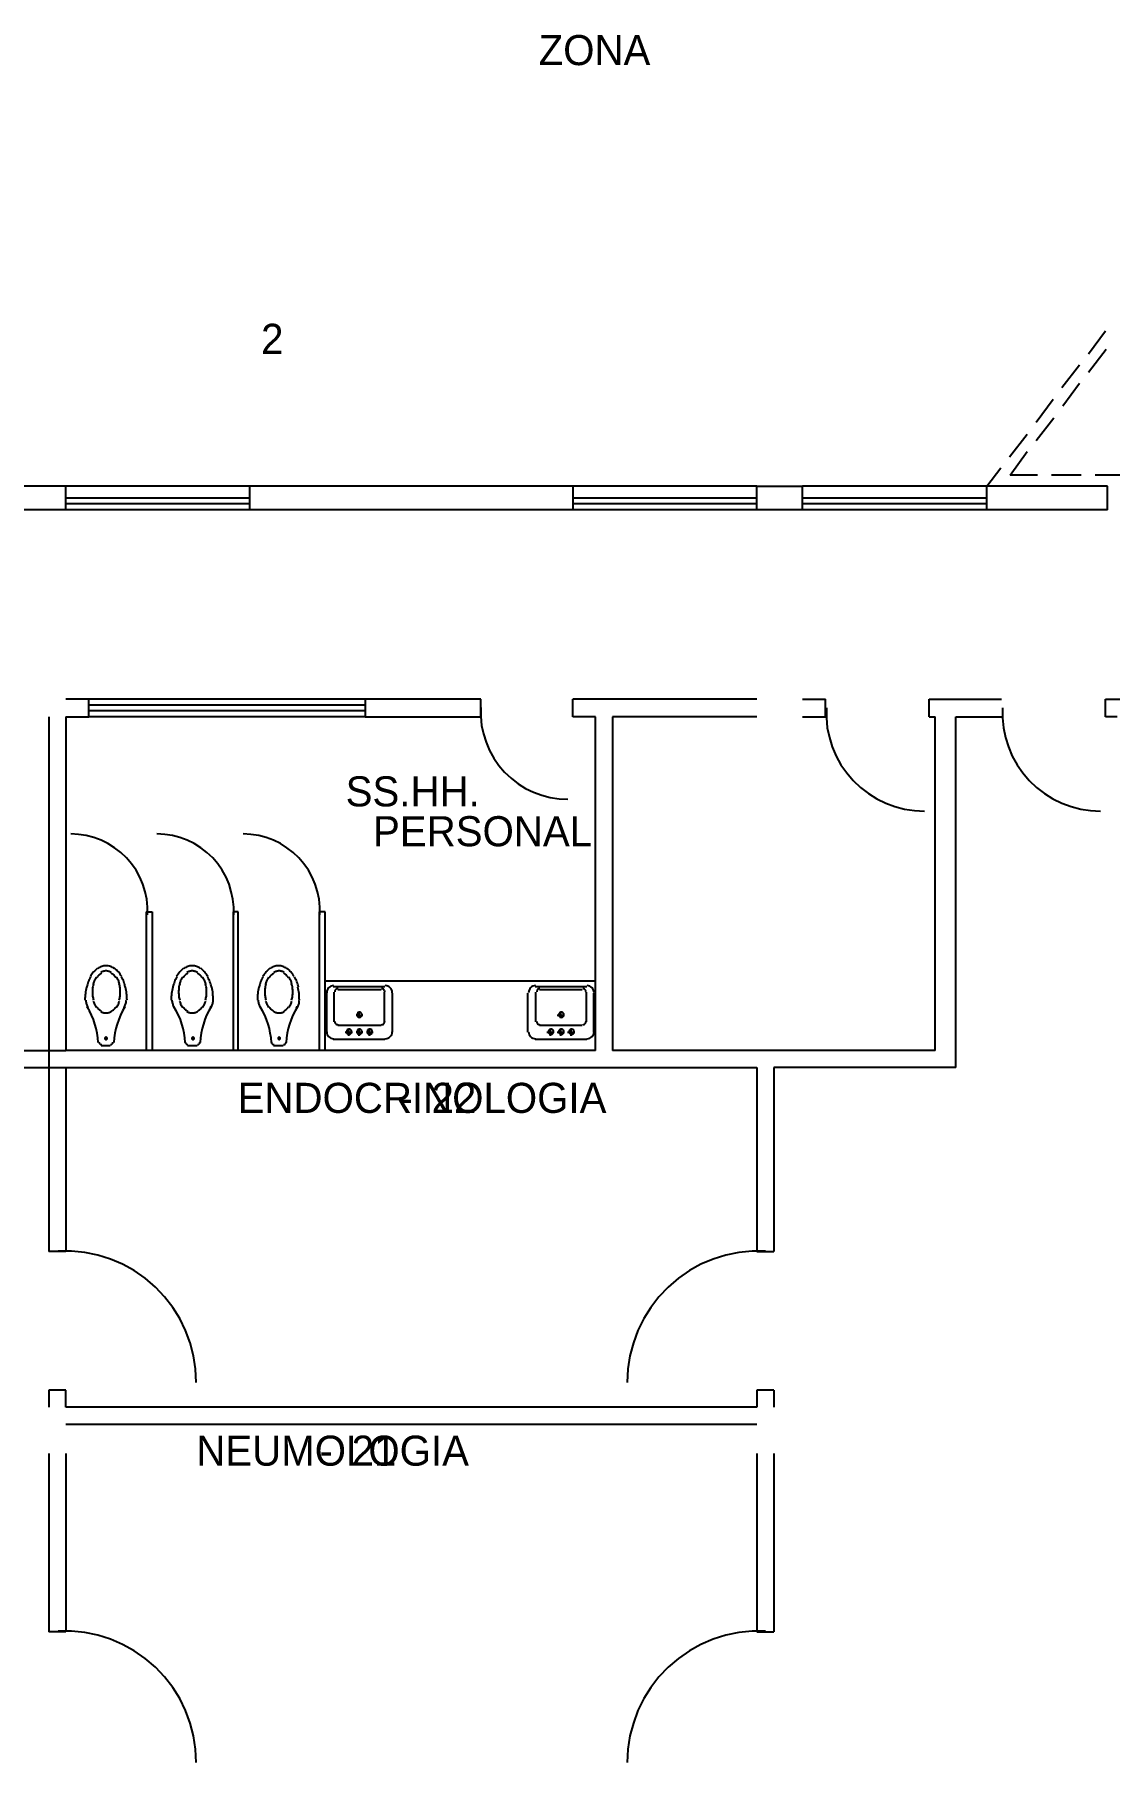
# Model space of a CAD drawing. Header units: metres. Extents: x 0 to 61, y 0 to 90.7.
# Drawn here: x 23.36 to 30.51, y 66.32 to 77.81 of the extents above; entities that cross this region are included whole.
import ezdxf

# ---------------------------------------------------------------- set-up
doc = ezdxf.new("R2010")
doc.units = ezdxf.units.M
for name, color, linetype in [('MURO_REAL', 7, 'Continuous'), ('PUERTA_REAL', 7, 'Continuous'), ('ROTULO_REAL', 7, 'Continuous')]:
    doc.layers.add(name, color=color, linetype=linetype)

msp = doc.modelspace()

# ---------------------------------------------------------------- linework, layer by layer
at = {"layer": 'MURO_REAL'}
for p, q in [((30.367, 75.683), (30.48, 75.835)), ((30.191, 75.458), (30.309, 75.61)), ((30.367, 75.561), (30.485, 75.713)), ((30.196, 75.336), (30.309, 75.487)), ((30.02, 75.228), (30.132, 75.38)), ((30.02, 75.105), (30.137, 75.257)), ((29.843, 74.998), (29.961, 75.149)), ((29.848, 74.875), (29.961, 75.032)), ((29.691, 74.802), (29.784, 74.924)), ((23.569, 74.802), (23.265, 74.802)), ((24.793, 74.802), (23.569, 74.802)), ((23.569, 74.645), (23.569, 74.802)), ((26.939, 74.802), (24.793, 74.802)), ((24.793, 74.645), (24.793, 74.802)), ((28.163, 74.802), (26.939, 74.802)), ((26.939, 74.802), (26.939, 74.645)), ((28.163, 74.645), (28.163, 74.802)), ((28.163, 74.802), (28.467, 74.802)), ((29.691, 74.802), (28.467, 74.802)), ((28.467, 74.645), (28.467, 74.802)), ((29.691, 74.645), (29.691, 74.802)), ((29.902, 74.802), (29.691, 74.802)), ((30.495, 74.802), (29.691, 74.802)), ((30.029, 74.875), (29.848, 74.875)), ((30.191, 74.802), (29.995, 74.802)), ((30.318, 74.875), (30.122, 74.875)), ((30.475, 74.802), (30.284, 74.802)), ((30.602, 74.875), (30.411, 74.875)), ((30.495, 74.645), (30.495, 74.802)), ((24.793, 74.723), (23.569, 74.723)), ((24.793, 74.684), (23.569, 74.684)), ((28.163, 74.723), (26.939, 74.723)), ((28.163, 74.684), (26.939, 74.684)), ((29.691, 74.723), (28.467, 74.723)), ((29.691, 74.684), (28.467, 74.684)), ((23.569, 74.645), (23.265, 74.645)), ((24.793, 74.645), (23.569, 74.645)), ((26.939, 74.645), (24.793, 74.645)), ((28.163, 74.645), (26.939, 74.645)), ((28.467, 74.645), (28.163, 74.645)), ((29.691, 74.645), (28.467, 74.645)), ((30.495, 74.645), (29.691, 74.645)), ((23.721, 73.386), (23.569, 73.386)), ((25.558, 73.386), (23.721, 73.386)), ((23.721, 73.269), (23.721, 73.386)), ((25.558, 73.347), (23.721, 73.347)), ((25.558, 73.308), (23.721, 73.308)), ((26.327, 73.386), (25.558, 73.386)), ((25.558, 73.386), (25.558, 73.269)), ((26.327, 73.269), (26.327, 73.386)), ((26.939, 73.269), (26.939, 73.386)), ((28.163, 73.386), (26.939, 73.386)), ((28.467, 73.386), (28.619, 73.386)), ((28.619, 73.269), (28.619, 73.386)), ((29.309, 73.386), (29.789, 73.386)), ((29.309, 73.269), (29.309, 73.386)), ((30.48, 73.269), (30.48, 73.386)), ((30.48, 73.386), (30.749, 73.386)), ((23.456, 73.269), (23.456, 69.713)), ((23.569, 73.269), (23.569, 71.05)), ((23.569, 73.269), (23.721, 73.269)), ((25.558, 73.269), (23.721, 73.269)), ((25.558, 73.269), (26.327, 73.269)), ((27.091, 73.269), (26.939, 73.269)), ((27.091, 71.05), (27.091, 73.269)), ((28.163, 73.269), (27.203, 73.269)), ((27.203, 73.269), (27.203, 71.05)), ((28.467, 73.269), (28.619, 73.269)), ((29.309, 73.269), (29.349, 73.269)), ((29.349, 71.05), (29.349, 73.269)), ((29.486, 73.269), (29.789, 73.269)), ((29.486, 70.937), (29.486, 73.269)), ((30.558, 73.269), (30.48, 73.269)), ((24.103, 71.971), (24.103, 71.05)), ((24.103, 71.971), (24.142, 71.971)), ((24.142, 71.971), (24.142, 71.05)), ((24.715, 71.971), (24.681, 71.971)), ((24.681, 71.971), (24.681, 71.05)), ((24.715, 71.05), (24.715, 71.971)), ((25.293, 71.971), (25.254, 71.971)), ((25.254, 71.971), (25.254, 71.05)), ((25.293, 71.05), (25.293, 71.971)), ((27.091, 71.51), (25.293, 71.51)), ((25.347, 71.476), (25.69, 71.476)), ((26.689, 71.476), (27.032, 71.476)), ((25.303, 71.172), (25.303, 71.432)), ((25.352, 71.241), (25.352, 71.437)), ((25.376, 71.456), (25.665, 71.456)), ((25.685, 71.437), (25.685, 71.241)), ((25.739, 71.432), (25.739, 71.172)), ((26.64, 71.172), (26.64, 71.432)), ((26.694, 71.241), (26.694, 71.437)), ((26.718, 71.456), (27.002, 71.456)), ((27.027, 71.437), (27.027, 71.241)), ((27.076, 71.432), (27.076, 71.172)), ((25.499, 71.285), (25.543, 71.285)), ((25.518, 71.265), (25.518, 71.309)), ((26.836, 71.285), (26.885, 71.285)), ((26.86, 71.265), (26.86, 71.309)), ((25.69, 71.123), (25.347, 71.123)), ((25.665, 71.216), (25.376, 71.216)), ((25.425, 71.172), (25.474, 71.172)), ((25.45, 71.148), (25.45, 71.197)), ((25.499, 71.172), (25.543, 71.172)), ((25.518, 71.148), (25.518, 71.197)), ((25.567, 71.172), (25.611, 71.172)), ((25.587, 71.148), (25.587, 71.197)), ((27.032, 71.123), (26.689, 71.123)), ((27.002, 71.216), (26.718, 71.216)), ((26.767, 71.172), (26.811, 71.172)), ((26.792, 71.148), (26.792, 71.197)), ((26.836, 71.172), (26.885, 71.172)), ((26.86, 71.148), (26.86, 71.197)), ((26.904, 71.172), (26.953, 71.172)), ((26.929, 71.148), (26.929, 71.197)), ((14.846, 71.05), (23.569, 71.05)), ((27.091, 71.05), (23.569, 71.05)), ((23.804, 71.084), (23.863, 71.084)), ((24.377, 71.084), (24.441, 71.084)), ((24.95, 71.084), (25.014, 71.084)), ((28.276, 71.05), (27.203, 71.05)), ((29.349, 71.05), (27.203, 71.05)), ((13.773, 70.937), (23.569, 70.937)), ((23.569, 70.937), (23.569, 69.713)), ((23.569, 70.937), (28.163, 70.937)), ((28.163, 70.937), (28.163, 69.713)), ((28.276, 70.937), (28.276, 69.713)), ((29.486, 70.937), (28.276, 70.937)), ((23.569, 69.713), (23.456, 69.713)), ((28.163, 69.713), (28.276, 69.713)), ((23.569, 68.792), (23.456, 68.792)), ((23.456, 68.792), (23.456, 68.679)), ((23.569, 68.679), (23.569, 68.792)), ((28.276, 68.792), (28.163, 68.792)), ((28.163, 68.792), (28.163, 68.679)), ((28.276, 68.792), (28.276, 68.679)), ((28.163, 68.679), (23.569, 68.679)), ((28.163, 68.562), (23.569, 68.562)), ((23.456, 68.371), (23.456, 67.185)), ((23.569, 68.371), (23.569, 67.185)), ((28.163, 68.371), (28.163, 67.185)), ((28.276, 68.371), (28.276, 67.185)), ((23.569, 67.185), (23.456, 67.185)), ((28.163, 67.185), (28.276, 67.185))]:
    msp.add_line(p, q, dxfattribs=at)
at = {"layer": 'PUERTA_REAL'}
for points in [[(26.327, 73.33), (26.327, 73.271), (26.333, 73.212), (26.345, 73.155), (26.363, 73.099), (26.386, 73.045), (26.414, 72.994), (26.448, 72.946), (26.486, 72.901)], [(28.625, 73.329), (28.625, 73.262), (28.631, 73.196), (28.645, 73.132), (28.664, 73.069), (28.69, 73.008), (28.722, 72.95), (28.76, 72.896), (28.803, 72.845)], [(29.795, 73.329), (29.795, 73.262), (29.802, 73.196), (29.815, 73.132), (29.835, 73.069), (29.861, 73.008), (29.893, 72.95), (29.931, 72.896), (29.974, 72.845)], [(26.486, 72.901), (26.529, 72.86), (26.576, 72.824), (26.625, 72.793), (26.678, 72.767), (26.733, 72.747), (26.789, 72.732), (26.848, 72.723), (26.907, 72.72)], [(28.803, 72.845), (28.852, 72.799), (28.904, 72.759), (28.96, 72.724), (29.02, 72.695), (29.081, 72.672), (29.145, 72.655), (29.211, 72.645), (29.278, 72.642)], [(29.974, 72.845), (30.023, 72.799), (30.075, 72.759), (30.131, 72.724), (30.19, 72.695), (30.252, 72.672), (30.316, 72.655), (30.381, 72.645), (30.448, 72.642)], [(23.972, 72.33), (23.934, 72.367), (23.893, 72.398), (23.849, 72.426), (23.803, 72.448), (23.754, 72.466), (23.704, 72.479), (23.653, 72.487), (23.601, 72.49)], [(24.545, 72.33), (24.507, 72.367), (24.466, 72.398), (24.422, 72.426), (24.376, 72.448), (24.327, 72.466), (24.277, 72.479), (24.226, 72.487), (24.174, 72.49)], [(25.118, 72.33), (25.08, 72.367), (25.039, 72.398), (24.995, 72.426), (24.949, 72.448), (24.901, 72.466), (24.851, 72.479), (24.799, 72.487), (24.747, 72.49)], [(24.112, 71.952), (24.112, 72.004), (24.107, 72.056), (24.096, 72.106), (24.081, 72.155), (24.061, 72.203), (24.036, 72.248), (24.006, 72.291), (23.972, 72.33)], [(24.685, 71.952), (24.685, 72.004), (24.68, 72.056), (24.669, 72.106), (24.654, 72.155), (24.634, 72.203), (24.609, 72.248), (24.579, 72.291), (24.545, 72.33)], [(25.258, 71.952), (25.258, 72.004), (25.253, 72.056), (25.242, 72.106), (25.227, 72.155), (25.207, 72.203), (25.182, 72.248), (25.152, 72.291), (25.118, 72.33)], [(23.779, 71.597), (23.772, 71.591), (23.765, 71.585), (23.759, 71.578), (23.753, 71.572), (23.747, 71.564), (23.741, 71.557), (23.736, 71.549), (23.732, 71.541)], [(23.836, 71.613), (23.828, 71.613), (23.821, 71.612), (23.814, 71.61), (23.807, 71.608), (23.8, 71.606), (23.793, 71.602), (23.787, 71.599), (23.781, 71.594)], [(23.836, 71.579), (23.831, 71.579), (23.827, 71.578), (23.822, 71.577), (23.818, 71.576), (23.814, 71.575), (23.809, 71.573), (23.805, 71.571), (23.801, 71.569)], [(23.891, 71.594), (23.885, 71.599), (23.879, 71.602), (23.872, 71.606), (23.865, 71.608), (23.858, 71.61), (23.851, 71.612), (23.843, 71.613), (23.836, 71.613)], [(23.87, 71.569), (23.866, 71.571), (23.862, 71.573), (23.858, 71.575), (23.854, 71.576), (23.849, 71.577), (23.845, 71.578), (23.84, 71.579), (23.836, 71.579)], [(23.94, 71.541), (23.935, 71.549), (23.93, 71.557), (23.925, 71.564), (23.919, 71.572), (23.913, 71.578), (23.907, 71.585), (23.9, 71.591), (23.893, 71.597)], [(24.352, 71.597), (24.345, 71.591), (24.338, 71.585), (24.332, 71.578), (24.326, 71.572), (24.32, 71.564), (24.315, 71.557), (24.31, 71.549), (24.305, 71.541)], [(24.409, 71.613), (24.402, 71.613), (24.394, 71.612), (24.387, 71.61), (24.38, 71.608), (24.373, 71.606), (24.366, 71.602), (24.36, 71.599), (24.354, 71.594)], [(24.409, 71.579), (24.404, 71.579), (24.4, 71.578), (24.395, 71.577), (24.391, 71.576), (24.387, 71.575), (24.383, 71.573), (24.378, 71.571), (24.374, 71.569)], [(24.464, 71.594), (24.458, 71.599), (24.452, 71.602), (24.445, 71.606), (24.438, 71.608), (24.431, 71.61), (24.424, 71.612), (24.416, 71.613), (24.409, 71.613)], [(24.443, 71.569), (24.44, 71.571), (24.435, 71.573), (24.431, 71.575), (24.427, 71.576), (24.423, 71.577), (24.418, 71.578), (24.414, 71.579), (24.409, 71.579)], [(24.513, 71.541), (24.508, 71.549), (24.503, 71.557), (24.498, 71.564), (24.492, 71.572), (24.486, 71.578), (24.48, 71.585), (24.473, 71.591), (24.466, 71.597)], [(24.925, 71.597), (24.918, 71.591), (24.911, 71.585), (24.905, 71.578), (24.899, 71.572), (24.893, 71.564), (24.888, 71.557), (24.883, 71.549), (24.878, 71.541)], [(24.982, 71.613), (24.975, 71.613), (24.967, 71.612), (24.96, 71.61), (24.953, 71.608), (24.946, 71.606), (24.939, 71.602), (24.933, 71.599), (24.927, 71.594)], [(24.987, 71.579), (24.982, 71.579), (24.978, 71.578), (24.973, 71.577), (24.969, 71.576), (24.965, 71.575), (24.96, 71.573), (24.956, 71.571), (24.952, 71.569)], [(25.037, 71.594), (25.031, 71.599), (25.025, 71.602), (25.018, 71.606), (25.011, 71.608), (25.004, 71.61), (24.997, 71.612), (24.989, 71.613), (24.982, 71.613)], [(25.021, 71.569), (25.017, 71.571), (25.013, 71.573), (25.009, 71.575), (25.005, 71.576), (25, 71.577), (24.996, 71.578), (24.991, 71.579), (24.987, 71.579)], [(25.086, 71.541), (25.081, 71.549), (25.077, 71.557), (25.071, 71.564), (25.065, 71.572), (25.059, 71.578), (25.053, 71.585), (25.046, 71.591), (25.039, 71.597)], [(23.706, 71.47), (23.704, 71.46), (23.702, 71.449), (23.7, 71.439), (23.699, 71.428), (23.698, 71.417), (23.697, 71.407), (23.696, 71.396), (23.696, 71.385)], [(23.733, 71.539), (23.729, 71.531), (23.725, 71.523), (23.721, 71.515), (23.718, 71.506), (23.715, 71.498), (23.712, 71.489), (23.71, 71.481), (23.708, 71.472)], [(23.753, 71.494), (23.751, 71.487), (23.75, 71.481), (23.748, 71.474), (23.747, 71.467), (23.746, 71.46), (23.746, 71.453), (23.745, 71.446), (23.745, 71.439)], [(23.771, 71.538), (23.768, 71.533), (23.765, 71.527), (23.762, 71.522), (23.759, 71.517), (23.757, 71.511), (23.755, 71.506), (23.753, 71.5), (23.751, 71.494)], [(23.805, 71.563), (23.801, 71.56), (23.796, 71.557), (23.792, 71.553), (23.788, 71.55), (23.784, 71.546), (23.78, 71.541), (23.776, 71.537), (23.773, 71.533)], [(23.904, 71.533), (23.9, 71.537), (23.897, 71.541), (23.893, 71.546), (23.889, 71.55), (23.885, 71.553), (23.881, 71.557), (23.876, 71.56), (23.871, 71.563)], [(23.926, 71.494), (23.924, 71.5), (23.922, 71.506), (23.92, 71.511), (23.918, 71.517), (23.915, 71.522), (23.912, 71.527), (23.909, 71.533), (23.906, 71.538)], [(23.931, 71.439), (23.931, 71.446), (23.931, 71.453), (23.93, 71.46), (23.93, 71.467), (23.928, 71.474), (23.927, 71.481), (23.926, 71.487), (23.924, 71.494)], [(23.964, 71.472), (23.962, 71.481), (23.96, 71.489), (23.957, 71.498), (23.954, 71.506), (23.951, 71.515), (23.947, 71.523), (23.943, 71.531), (23.939, 71.539)], [(23.976, 71.385), (23.975, 71.396), (23.975, 71.407), (23.974, 71.417), (23.973, 71.428), (23.972, 71.439), (23.97, 71.449), (23.968, 71.46), (23.966, 71.47)], [(24.279, 71.47), (24.277, 71.46), (24.275, 71.449), (24.273, 71.439), (24.272, 71.428), (24.271, 71.417), (24.27, 71.407), (24.27, 71.396), (24.269, 71.385)], [(24.306, 71.539), (24.302, 71.531), (24.298, 71.523), (24.294, 71.515), (24.291, 71.506), (24.288, 71.498), (24.285, 71.489), (24.283, 71.481), (24.281, 71.472)], [(24.326, 71.494), (24.324, 71.487), (24.323, 71.481), (24.321, 71.474), (24.32, 71.467), (24.319, 71.46), (24.319, 71.453), (24.318, 71.446), (24.318, 71.439)], [(24.344, 71.538), (24.341, 71.533), (24.338, 71.527), (24.335, 71.522), (24.332, 71.517), (24.33, 71.511), (24.328, 71.506), (24.326, 71.5), (24.324, 71.494)], [(24.379, 71.563), (24.374, 71.56), (24.369, 71.557), (24.365, 71.553), (24.361, 71.55), (24.357, 71.546), (24.353, 71.541), (24.35, 71.537), (24.346, 71.533)], [(24.477, 71.533), (24.473, 71.537), (24.47, 71.541), (24.466, 71.546), (24.462, 71.55), (24.458, 71.553), (24.454, 71.557), (24.449, 71.56), (24.444, 71.563)], [(24.499, 71.494), (24.497, 71.5), (24.495, 71.506), (24.493, 71.511), (24.491, 71.517), (24.488, 71.522), (24.485, 71.527), (24.482, 71.533), (24.479, 71.538)], [(24.504, 71.439), (24.504, 71.446), (24.504, 71.453), (24.503, 71.46), (24.503, 71.467), (24.502, 71.474), (24.5, 71.481), (24.499, 71.487), (24.497, 71.494)], [(24.537, 71.472), (24.535, 71.481), (24.533, 71.489), (24.53, 71.498), (24.527, 71.506), (24.524, 71.515), (24.52, 71.523), (24.516, 71.531), (24.512, 71.539)], [(24.549, 71.385), (24.548, 71.396), (24.548, 71.407), (24.547, 71.417), (24.546, 71.428), (24.545, 71.439), (24.543, 71.449), (24.541, 71.46), (24.539, 71.47)], [(24.852, 71.47), (24.85, 71.46), (24.848, 71.449), (24.846, 71.439), (24.845, 71.428), (24.844, 71.417), (24.843, 71.407), (24.843, 71.396), (24.842, 71.385)], [(24.879, 71.539), (24.875, 71.531), (24.871, 71.523), (24.867, 71.515), (24.864, 71.506), (24.861, 71.498), (24.858, 71.489), (24.856, 71.481), (24.854, 71.472)], [(24.899, 71.494), (24.897, 71.487), (24.896, 71.481), (24.894, 71.474), (24.893, 71.467), (24.892, 71.46), (24.892, 71.453), (24.892, 71.446), (24.891, 71.439)], [(24.917, 71.538), (24.914, 71.533), (24.911, 71.527), (24.908, 71.522), (24.905, 71.517), (24.903, 71.511), (24.901, 71.506), (24.899, 71.5), (24.897, 71.494)], [(24.952, 71.563), (24.947, 71.56), (24.942, 71.557), (24.938, 71.553), (24.934, 71.55), (24.93, 71.546), (24.926, 71.541), (24.923, 71.537), (24.919, 71.533)], [(25.05, 71.533), (25.046, 71.537), (25.043, 71.541), (25.039, 71.546), (25.035, 71.55), (25.031, 71.553), (25.027, 71.557), (25.022, 71.56), (25.017, 71.563)], [(25.072, 71.494), (25.07, 71.5), (25.068, 71.506), (25.066, 71.511), (25.064, 71.517), (25.061, 71.522), (25.058, 71.527), (25.055, 71.533), (25.052, 71.538)], [(25.078, 71.439), (25.077, 71.446), (25.077, 71.453), (25.076, 71.46), (25.076, 71.467), (25.075, 71.474), (25.073, 71.481), (25.072, 71.487), (25.07, 71.494)], [(25.115, 71.472), (25.113, 71.481), (25.111, 71.489), (25.108, 71.498), (25.105, 71.506), (25.102, 71.515), (25.098, 71.523), (25.094, 71.531), (25.09, 71.539)], [(25.122, 71.385), (25.121, 71.396), (25.121, 71.407), (25.12, 71.417), (25.119, 71.428), (25.118, 71.439), (25.116, 71.449), (25.114, 71.46), (25.112, 71.47)], [(25.349, 71.481), (25.34, 71.48), (25.331, 71.477), (25.323, 71.473), (25.316, 71.467), (25.311, 71.46), (25.307, 71.452), (25.304, 71.444), (25.303, 71.434)], [(25.739, 71.434), (25.738, 71.444), (25.735, 71.452), (25.731, 71.46), (25.725, 71.467), (25.718, 71.473), (25.71, 71.477), (25.702, 71.48), (25.692, 71.481)], [(26.691, 71.481), (26.682, 71.48), (26.673, 71.477), (26.665, 71.473), (26.659, 71.467), (26.653, 71.46), (26.649, 71.452), (26.646, 71.444), (26.645, 71.434)], [(27.081, 71.434), (27.08, 71.444), (27.077, 71.452), (27.073, 71.46), (27.067, 71.467), (27.06, 71.473), (27.052, 71.477), (27.044, 71.48), (27.034, 71.481)], [(23.701, 71.385), (23.701, 71.38), (23.702, 71.374), (23.703, 71.368), (23.704, 71.362), (23.706, 71.357), (23.708, 71.352), (23.71, 71.346), (23.713, 71.341)], [(23.745, 71.439), (23.745, 71.432), (23.746, 71.425), (23.746, 71.418), (23.747, 71.411), (23.748, 71.405), (23.75, 71.398), (23.751, 71.391), (23.753, 71.384)], [(23.751, 71.379), (23.753, 71.374), (23.755, 71.368), (23.757, 71.362), (23.759, 71.357), (23.762, 71.351), (23.765, 71.346), (23.768, 71.341), (23.771, 71.336)], [(23.906, 71.336), (23.909, 71.341), (23.912, 71.346), (23.915, 71.351), (23.918, 71.357), (23.92, 71.362), (23.922, 71.368), (23.924, 71.374), (23.926, 71.379)], [(23.924, 71.384), (23.926, 71.391), (23.927, 71.398), (23.928, 71.405), (23.93, 71.411), (23.93, 71.418), (23.931, 71.425), (23.931, 71.432), (23.931, 71.439)], [(23.959, 71.341), (23.962, 71.346), (23.964, 71.352), (23.966, 71.357), (23.968, 71.362), (23.969, 71.368), (23.97, 71.374), (23.97, 71.38), (23.971, 71.385)], [(24.274, 71.385), (24.274, 71.38), (24.275, 71.374), (24.276, 71.368), (24.277, 71.362), (24.279, 71.357), (24.281, 71.352), (24.283, 71.346), (24.286, 71.341)], [(24.318, 71.439), (24.318, 71.432), (24.319, 71.425), (24.319, 71.418), (24.32, 71.411), (24.321, 71.405), (24.323, 71.398), (24.324, 71.391), (24.326, 71.384)], [(24.324, 71.379), (24.326, 71.374), (24.328, 71.368), (24.33, 71.362), (24.332, 71.357), (24.335, 71.351), (24.338, 71.346), (24.341, 71.341), (24.344, 71.336)], [(24.479, 71.336), (24.482, 71.341), (24.485, 71.346), (24.488, 71.351), (24.491, 71.357), (24.493, 71.362), (24.495, 71.368), (24.497, 71.374), (24.499, 71.379)], [(24.497, 71.384), (24.499, 71.391), (24.5, 71.398), (24.502, 71.405), (24.503, 71.411), (24.503, 71.418), (24.504, 71.425), (24.504, 71.432), (24.504, 71.439)], [(24.537, 71.341), (24.54, 71.346), (24.542, 71.352), (24.544, 71.357), (24.546, 71.362), (24.547, 71.368), (24.548, 71.374), (24.548, 71.38), (24.549, 71.385)], [(24.847, 71.385), (24.848, 71.38), (24.848, 71.374), (24.849, 71.368), (24.85, 71.362), (24.852, 71.357), (24.854, 71.352), (24.856, 71.346), (24.859, 71.341)], [(24.891, 71.439), (24.892, 71.432), (24.892, 71.425), (24.892, 71.418), (24.893, 71.411), (24.894, 71.405), (24.896, 71.398), (24.897, 71.391), (24.899, 71.384)], [(24.897, 71.379), (24.899, 71.374), (24.901, 71.368), (24.903, 71.362), (24.905, 71.357), (24.908, 71.351), (24.911, 71.346), (24.914, 71.341), (24.917, 71.336)], [(25.052, 71.336), (25.055, 71.341), (25.058, 71.346), (25.061, 71.351), (25.064, 71.357), (25.066, 71.362), (25.068, 71.368), (25.07, 71.374), (25.072, 71.379)], [(25.07, 71.384), (25.072, 71.391), (25.073, 71.398), (25.075, 71.405), (25.076, 71.411), (25.076, 71.418), (25.077, 71.425), (25.077, 71.432), (25.078, 71.439)], [(25.11, 71.341), (25.113, 71.346), (25.115, 71.352), (25.117, 71.357), (25.119, 71.362), (25.12, 71.368), (25.121, 71.374), (25.121, 71.38), (25.122, 71.385)], [(25.379, 71.461), (25.374, 71.461), (25.37, 71.459), (25.366, 71.457), (25.363, 71.455), (25.36, 71.452), (25.358, 71.448), (25.357, 71.444), (25.357, 71.439)], [(25.69, 71.439), (25.689, 71.444), (25.688, 71.448), (25.686, 71.452), (25.683, 71.455), (25.68, 71.457), (25.676, 71.459), (25.672, 71.461), (25.668, 71.461)], [(26.721, 71.461), (26.716, 71.461), (26.712, 71.459), (26.708, 71.457), (26.705, 71.455), (26.703, 71.452), (26.701, 71.448), (26.699, 71.444), (26.699, 71.439)], [(27.027, 71.439), (27.026, 71.444), (27.025, 71.448), (27.023, 71.452), (27.02, 71.455), (27.017, 71.457), (27.013, 71.459), (27.009, 71.461), (27.005, 71.461)], [(23.784, 71.103), (23.782, 71.134), (23.777, 71.165), (23.771, 71.196), (23.762, 71.226), (23.752, 71.256), (23.74, 71.285), (23.725, 71.313), (23.709, 71.34)], [(23.711, 71.344), (23.712, 71.343), (23.712, 71.342), (23.713, 71.34), (23.714, 71.339), (23.714, 71.338), (23.715, 71.337), (23.716, 71.336), (23.717, 71.335)], [(23.773, 71.341), (23.776, 71.336), (23.78, 71.332), (23.784, 71.328), (23.788, 71.324), (23.792, 71.32), (23.796, 71.317), (23.801, 71.313), (23.805, 71.31)], [(23.801, 71.309), (23.805, 71.307), (23.809, 71.305), (23.814, 71.303), (23.818, 71.302), (23.822, 71.301), (23.827, 71.3), (23.831, 71.3), (23.836, 71.3)], [(23.836, 71.3), (23.84, 71.3), (23.845, 71.3), (23.849, 71.301), (23.854, 71.302), (23.858, 71.303), (23.862, 71.305), (23.866, 71.307), (23.87, 71.309)], [(23.871, 71.31), (23.876, 71.313), (23.881, 71.317), (23.885, 71.32), (23.889, 71.324), (23.893, 71.328), (23.897, 71.332), (23.9, 71.336), (23.904, 71.341)], [(23.962, 71.34), (23.946, 71.313), (23.932, 71.285), (23.92, 71.256), (23.91, 71.226), (23.901, 71.196), (23.895, 71.165), (23.89, 71.134), (23.888, 71.103)], [(23.955, 71.335), (23.956, 71.336), (23.957, 71.337), (23.957, 71.338), (23.958, 71.339), (23.959, 71.34), (23.96, 71.342), (23.96, 71.343), (23.961, 71.344)], [(24.284, 71.344), (24.285, 71.343), (24.285, 71.342), (24.286, 71.34), (24.287, 71.339), (24.287, 71.338), (24.288, 71.337), (24.289, 71.336), (24.29, 71.335)], [(24.362, 71.103), (24.36, 71.134), (24.355, 71.165), (24.349, 71.196), (24.34, 71.226), (24.33, 71.256), (24.318, 71.285), (24.303, 71.313), (24.287, 71.34)], [(24.346, 71.341), (24.35, 71.336), (24.353, 71.332), (24.357, 71.328), (24.361, 71.324), (24.365, 71.32), (24.369, 71.317), (24.374, 71.313), (24.379, 71.31)], [(24.374, 71.309), (24.378, 71.307), (24.383, 71.305), (24.387, 71.303), (24.391, 71.302), (24.395, 71.301), (24.4, 71.3), (24.404, 71.3), (24.409, 71.3)], [(24.409, 71.3), (24.414, 71.3), (24.418, 71.3), (24.423, 71.301), (24.427, 71.302), (24.431, 71.303), (24.435, 71.305), (24.44, 71.307), (24.443, 71.309)], [(24.444, 71.31), (24.449, 71.313), (24.454, 71.317), (24.458, 71.32), (24.462, 71.324), (24.466, 71.328), (24.47, 71.332), (24.473, 71.336), (24.477, 71.341)], [(24.535, 71.34), (24.519, 71.313), (24.505, 71.285), (24.493, 71.256), (24.483, 71.226), (24.474, 71.196), (24.468, 71.165), (24.463, 71.134), (24.461, 71.103)], [(24.528, 71.335), (24.529, 71.336), (24.53, 71.337), (24.531, 71.338), (24.531, 71.339), (24.532, 71.34), (24.533, 71.342), (24.533, 71.343), (24.534, 71.344)], [(24.857, 71.344), (24.858, 71.343), (24.858, 71.342), (24.859, 71.34), (24.86, 71.339), (24.86, 71.338), (24.861, 71.337), (24.862, 71.336), (24.863, 71.335)], [(24.935, 71.103), (24.933, 71.134), (24.928, 71.165), (24.922, 71.196), (24.913, 71.226), (24.903, 71.256), (24.891, 71.285), (24.876, 71.313), (24.86, 71.34)], [(24.919, 71.341), (24.923, 71.336), (24.926, 71.332), (24.93, 71.328), (24.934, 71.324), (24.938, 71.32), (24.942, 71.317), (24.947, 71.313), (24.952, 71.31)], [(24.952, 71.309), (24.956, 71.307), (24.96, 71.305), (24.965, 71.303), (24.969, 71.302), (24.973, 71.301), (24.978, 71.3), (24.982, 71.3), (24.987, 71.3)], [(24.987, 71.3), (24.991, 71.3), (24.996, 71.3), (25, 71.301), (25.005, 71.302), (25.009, 71.303), (25.013, 71.305), (25.017, 71.307), (25.021, 71.309)], [(25.017, 71.31), (25.022, 71.313), (25.027, 71.317), (25.031, 71.32), (25.035, 71.324), (25.039, 71.328), (25.043, 71.332), (25.046, 71.336), (25.05, 71.341)], [(25.109, 71.34), (25.093, 71.313), (25.078, 71.285), (25.066, 71.256), (25.056, 71.226), (25.047, 71.196), (25.041, 71.165), (25.036, 71.134), (25.034, 71.103)], [(25.101, 71.335), (25.102, 71.336), (25.103, 71.337), (25.104, 71.338), (25.104, 71.339), (25.105, 71.34), (25.106, 71.342), (25.106, 71.343), (25.107, 71.344)], [(25.357, 71.243), (25.357, 71.239), (25.358, 71.235), (25.36, 71.231), (25.363, 71.228), (25.366, 71.225), (25.37, 71.223), (25.374, 71.222), (25.379, 71.221)], [(25.521, 71.304), (25.517, 71.304), (25.514, 71.303), (25.511, 71.302), (25.509, 71.299), (25.507, 71.297), (25.505, 71.294), (25.504, 71.291), (25.504, 71.287)], [(25.504, 71.287), (25.504, 71.284), (25.505, 71.281), (25.507, 71.278), (25.509, 71.275), (25.511, 71.273), (25.514, 71.272), (25.517, 71.271), (25.521, 71.27)], [(25.538, 71.287), (25.538, 71.291), (25.537, 71.294), (25.535, 71.297), (25.533, 71.299), (25.53, 71.302), (25.527, 71.303), (25.524, 71.304), (25.521, 71.304)], [(25.521, 71.27), (25.524, 71.271), (25.527, 71.272), (25.53, 71.273), (25.533, 71.275), (25.535, 71.278), (25.537, 71.281), (25.538, 71.284), (25.538, 71.287)], [(25.668, 71.221), (25.672, 71.222), (25.676, 71.223), (25.68, 71.225), (25.683, 71.228), (25.686, 71.231), (25.688, 71.235), (25.689, 71.239), (25.69, 71.243)], [(26.699, 71.243), (26.699, 71.239), (26.701, 71.235), (26.703, 71.231), (26.705, 71.228), (26.708, 71.225), (26.712, 71.223), (26.716, 71.222), (26.721, 71.221)], [(26.863, 71.304), (26.859, 71.304), (26.856, 71.303), (26.853, 71.302), (26.851, 71.299), (26.849, 71.297), (26.847, 71.294), (26.846, 71.291), (26.846, 71.287)], [(26.846, 71.287), (26.846, 71.284), (26.847, 71.281), (26.849, 71.278), (26.851, 71.275), (26.853, 71.273), (26.856, 71.272), (26.859, 71.271), (26.863, 71.27)], [(26.88, 71.287), (26.88, 71.291), (26.879, 71.294), (26.877, 71.297), (26.875, 71.299), (26.872, 71.302), (26.87, 71.303), (26.866, 71.304), (26.863, 71.304)], [(26.863, 71.27), (26.866, 71.271), (26.87, 71.272), (26.872, 71.273), (26.875, 71.275), (26.877, 71.278), (26.879, 71.281), (26.88, 71.284), (26.88, 71.287)], [(27.005, 71.221), (27.009, 71.222), (27.013, 71.223), (27.017, 71.225), (27.02, 71.228), (27.023, 71.231), (27.025, 71.235), (27.026, 71.239), (27.027, 71.243)], [(23.836, 71.138), (23.834, 71.138), (23.833, 71.137), (23.832, 71.137), (23.831, 71.136), (23.83, 71.135), (23.829, 71.133), (23.829, 71.132), (23.829, 71.131)], [(23.829, 71.131), (23.829, 71.129), (23.829, 71.128), (23.83, 71.127), (23.831, 71.125), (23.832, 71.125), (23.833, 71.124), (23.834, 71.123), (23.836, 71.123)], [(23.843, 71.131), (23.843, 71.132), (23.843, 71.133), (23.842, 71.135), (23.841, 71.136), (23.84, 71.137), (23.839, 71.137), (23.837, 71.138), (23.836, 71.138)], [(23.836, 71.123), (23.837, 71.123), (23.839, 71.124), (23.84, 71.125), (23.841, 71.125), (23.842, 71.127), (23.843, 71.128), (23.843, 71.129), (23.843, 71.131)], [(24.414, 71.138), (24.412, 71.138), (24.411, 71.137), (24.41, 71.137), (24.409, 71.136), (24.408, 71.135), (24.407, 71.133), (24.407, 71.132), (24.407, 71.131)], [(24.407, 71.131), (24.407, 71.129), (24.407, 71.128), (24.408, 71.127), (24.409, 71.125), (24.41, 71.125), (24.411, 71.124), (24.412, 71.123), (24.414, 71.123)], [(24.421, 71.131), (24.421, 71.132), (24.421, 71.133), (24.42, 71.135), (24.419, 71.136), (24.418, 71.137), (24.417, 71.137), (24.415, 71.138), (24.414, 71.138)], [(24.414, 71.123), (24.415, 71.123), (24.417, 71.124), (24.418, 71.125), (24.419, 71.125), (24.42, 71.127), (24.421, 71.128), (24.421, 71.129), (24.421, 71.131)], [(24.987, 71.138), (24.985, 71.138), (24.984, 71.137), (24.983, 71.137), (24.982, 71.136), (24.981, 71.135), (24.98, 71.133), (24.98, 71.132), (24.98, 71.131)], [(24.98, 71.131), (24.98, 71.129), (24.98, 71.128), (24.981, 71.127), (24.982, 71.125), (24.983, 71.125), (24.984, 71.124), (24.985, 71.123), (24.987, 71.123)], [(24.994, 71.131), (24.994, 71.132), (24.994, 71.133), (24.993, 71.135), (24.992, 71.136), (24.991, 71.137), (24.99, 71.137), (24.988, 71.138), (24.987, 71.138)], [(24.987, 71.123), (24.988, 71.123), (24.99, 71.124), (24.991, 71.125), (24.992, 71.125), (24.993, 71.127), (24.994, 71.128), (24.994, 71.129), (24.994, 71.131)], [(25.303, 71.175), (25.304, 71.165), (25.307, 71.157), (25.311, 71.149), (25.316, 71.142), (25.323, 71.136), (25.331, 71.132), (25.34, 71.129), (25.349, 71.128)], [(25.452, 71.192), (25.449, 71.191), (25.446, 71.19), (25.443, 71.189), (25.44, 71.187), (25.438, 71.184), (25.436, 71.181), (25.435, 71.178), (25.435, 71.175)], [(25.435, 71.175), (25.435, 71.171), (25.436, 71.168), (25.438, 71.165), (25.44, 71.163), (25.443, 71.16), (25.446, 71.159), (25.449, 71.158), (25.452, 71.158)], [(25.469, 71.175), (25.469, 71.178), (25.468, 71.181), (25.466, 71.184), (25.464, 71.187), (25.462, 71.189), (25.459, 71.19), (25.456, 71.191), (25.452, 71.192)], [(25.452, 71.158), (25.456, 71.158), (25.459, 71.159), (25.462, 71.16), (25.464, 71.163), (25.466, 71.165), (25.468, 71.168), (25.469, 71.171), (25.469, 71.175)], [(25.521, 71.192), (25.517, 71.191), (25.514, 71.19), (25.511, 71.189), (25.509, 71.187), (25.507, 71.184), (25.505, 71.181), (25.504, 71.178), (25.504, 71.175)], [(25.504, 71.175), (25.504, 71.171), (25.505, 71.168), (25.507, 71.165), (25.509, 71.163), (25.511, 71.16), (25.514, 71.159), (25.517, 71.158), (25.521, 71.158)], [(25.538, 71.175), (25.538, 71.178), (25.537, 71.181), (25.535, 71.184), (25.533, 71.187), (25.53, 71.189), (25.527, 71.19), (25.524, 71.191), (25.521, 71.192)], [(25.521, 71.158), (25.524, 71.158), (25.527, 71.159), (25.53, 71.16), (25.533, 71.163), (25.535, 71.165), (25.537, 71.168), (25.538, 71.171), (25.538, 71.175)], [(25.589, 71.192), (25.586, 71.191), (25.583, 71.19), (25.58, 71.189), (25.577, 71.187), (25.575, 71.184), (25.574, 71.181), (25.573, 71.178), (25.572, 71.175)], [(25.572, 71.175), (25.573, 71.171), (25.574, 71.168), (25.575, 71.165), (25.577, 71.163), (25.58, 71.16), (25.583, 71.159), (25.586, 71.158), (25.589, 71.158)], [(25.607, 71.175), (25.606, 71.178), (25.605, 71.181), (25.604, 71.184), (25.602, 71.187), (25.599, 71.189), (25.596, 71.19), (25.593, 71.191), (25.589, 71.192)], [(25.589, 71.158), (25.593, 71.158), (25.596, 71.159), (25.599, 71.16), (25.602, 71.163), (25.604, 71.165), (25.605, 71.168), (25.606, 71.171), (25.607, 71.175)], [(25.692, 71.128), (25.702, 71.129), (25.71, 71.132), (25.718, 71.136), (25.725, 71.142), (25.731, 71.149), (25.735, 71.157), (25.738, 71.165), (25.739, 71.175)], [(26.645, 71.175), (26.646, 71.165), (26.649, 71.157), (26.653, 71.149), (26.659, 71.142), (26.665, 71.136), (26.673, 71.132), (26.682, 71.129), (26.691, 71.128)], [(26.794, 71.192), (26.791, 71.191), (26.788, 71.19), (26.785, 71.189), (26.782, 71.187), (26.78, 71.184), (26.778, 71.181), (26.777, 71.178), (26.777, 71.175)], [(26.777, 71.175), (26.777, 71.171), (26.778, 71.168), (26.78, 71.165), (26.782, 71.163), (26.785, 71.16), (26.788, 71.159), (26.791, 71.158), (26.794, 71.158)], [(26.811, 71.175), (26.811, 71.178), (26.81, 71.181), (26.809, 71.184), (26.806, 71.187), (26.804, 71.189), (26.801, 71.19), (26.798, 71.191), (26.794, 71.192)], [(26.794, 71.158), (26.798, 71.158), (26.801, 71.159), (26.804, 71.16), (26.806, 71.163), (26.809, 71.165), (26.81, 71.168), (26.811, 71.171), (26.811, 71.175)], [(26.863, 71.192), (26.859, 71.191), (26.856, 71.19), (26.853, 71.189), (26.851, 71.187), (26.849, 71.184), (26.847, 71.181), (26.846, 71.178), (26.846, 71.175)], [(26.846, 71.175), (26.846, 71.171), (26.847, 71.168), (26.849, 71.165), (26.851, 71.163), (26.853, 71.16), (26.856, 71.159), (26.859, 71.158), (26.863, 71.158)], [(26.88, 71.175), (26.88, 71.178), (26.879, 71.181), (26.877, 71.184), (26.875, 71.187), (26.872, 71.189), (26.87, 71.19), (26.866, 71.191), (26.863, 71.192)], [(26.863, 71.158), (26.866, 71.158), (26.87, 71.159), (26.872, 71.16), (26.875, 71.163), (26.877, 71.165), (26.879, 71.168), (26.88, 71.171), (26.88, 71.175)], [(26.931, 71.192), (26.928, 71.191), (26.925, 71.19), (26.922, 71.189), (26.919, 71.187), (26.917, 71.184), (26.916, 71.181), (26.915, 71.178), (26.914, 71.175)], [(26.914, 71.175), (26.915, 71.171), (26.916, 71.168), (26.917, 71.165), (26.919, 71.163), (26.922, 71.16), (26.925, 71.159), (26.928, 71.158), (26.931, 71.158)], [(26.949, 71.175), (26.948, 71.178), (26.947, 71.181), (26.946, 71.184), (26.944, 71.187), (26.941, 71.189), (26.938, 71.19), (26.935, 71.191), (26.931, 71.192)], [(26.931, 71.158), (26.935, 71.158), (26.938, 71.159), (26.941, 71.16), (26.944, 71.163), (26.946, 71.165), (26.947, 71.168), (26.948, 71.171), (26.949, 71.175)], [(27.034, 71.128), (27.044, 71.129), (27.052, 71.132), (27.06, 71.136), (27.067, 71.142), (27.073, 71.149), (27.077, 71.157), (27.08, 71.165), (27.081, 71.175)], [(23.789, 71.105), (23.79, 71.102), (23.791, 71.099), (23.793, 71.096), (23.795, 71.094), (23.797, 71.092), (23.8, 71.09), (23.803, 71.089), (23.807, 71.089)], [(23.865, 71.089), (23.869, 71.089), (23.872, 71.09), (23.875, 71.092), (23.877, 71.094), (23.879, 71.096), (23.881, 71.099), (23.882, 71.102), (23.882, 71.105)], [(24.362, 71.105), (24.363, 71.102), (24.364, 71.099), (24.366, 71.096), (24.368, 71.094), (24.37, 71.092), (24.373, 71.09), (24.376, 71.089), (24.38, 71.089)], [(24.443, 71.089), (24.447, 71.089), (24.45, 71.09), (24.453, 71.092), (24.455, 71.094), (24.457, 71.096), (24.459, 71.099), (24.46, 71.102), (24.46, 71.105)], [(24.936, 71.105), (24.936, 71.102), (24.937, 71.099), (24.939, 71.096), (24.941, 71.094), (24.943, 71.092), (24.946, 71.09), (24.949, 71.089), (24.953, 71.089)], [(25.016, 71.089), (25.02, 71.089), (25.023, 71.09), (25.026, 71.092), (25.028, 71.094), (25.03, 71.096), (25.032, 71.099), (25.033, 71.102), (25.033, 71.105)], [(24.164, 69.477), (24.096, 69.535), (24.023, 69.586), (23.946, 69.629), (23.865, 69.663), (23.781, 69.69), (23.694, 69.707), (23.606, 69.716), (23.517, 69.716)], [(28.22, 69.716), (28.131, 69.716), (28.043, 69.707), (27.956, 69.69), (27.872, 69.663), (27.791, 69.629), (27.714, 69.586), (27.641, 69.535), (27.573, 69.477)], [(24.436, 68.843), (24.431, 68.933), (24.418, 69.02), (24.396, 69.106), (24.365, 69.188), (24.326, 69.267), (24.28, 69.342), (24.225, 69.412), (24.164, 69.477)], [(27.573, 69.477), (27.512, 69.412), (27.458, 69.342), (27.411, 69.267), (27.372, 69.188), (27.342, 69.106), (27.319, 69.02), (27.306, 68.933), (27.301, 68.843)], [(24.164, 66.95), (24.096, 67.008), (24.023, 67.059), (23.946, 67.101), (23.865, 67.136), (23.781, 67.162), (23.694, 67.18), (23.606, 67.189), (23.517, 67.189)], [(28.22, 67.189), (28.131, 67.189), (28.043, 67.18), (27.956, 67.162), (27.872, 67.136), (27.791, 67.101), (27.714, 67.059), (27.641, 67.008), (27.573, 66.95)], [(24.436, 66.316), (24.431, 66.405), (24.418, 66.493), (24.396, 66.578), (24.365, 66.661), (24.326, 66.74), (24.28, 66.815), (24.225, 66.885), (24.164, 66.95)], [(27.573, 66.95), (27.512, 66.885), (27.458, 66.815), (27.411, 66.74), (27.372, 66.661), (27.342, 66.578), (27.319, 66.493), (27.306, 66.405), (27.301, 66.316)]]:
    msp.add_lwpolyline(points, dxfattribs=at)

# ---------------------------------------------------------------- texts
at = {"layer": 'ROTULO_REAL'}
for s, p in [('ZONA', (26.712, 77.602)), ('2', (24.867, 75.682)), ('SS.HH.', (25.429, 72.673)), ('PERSONAL', (25.611, 72.408)), ('ENDOCRINOLOGIA', (24.711, 70.635)), ('22', (26, 70.635)), ('-', (25.786, 70.635)), ('NEUMOLOGIA', (24.436, 68.289)), ('21', (25.469, 68.289)), ('-', (25.255, 68.289))]:
    msp.add_text(s, height=0.2, dxfattribs=at).set_placement(p)

doc.saveas('drawing.dxf')
